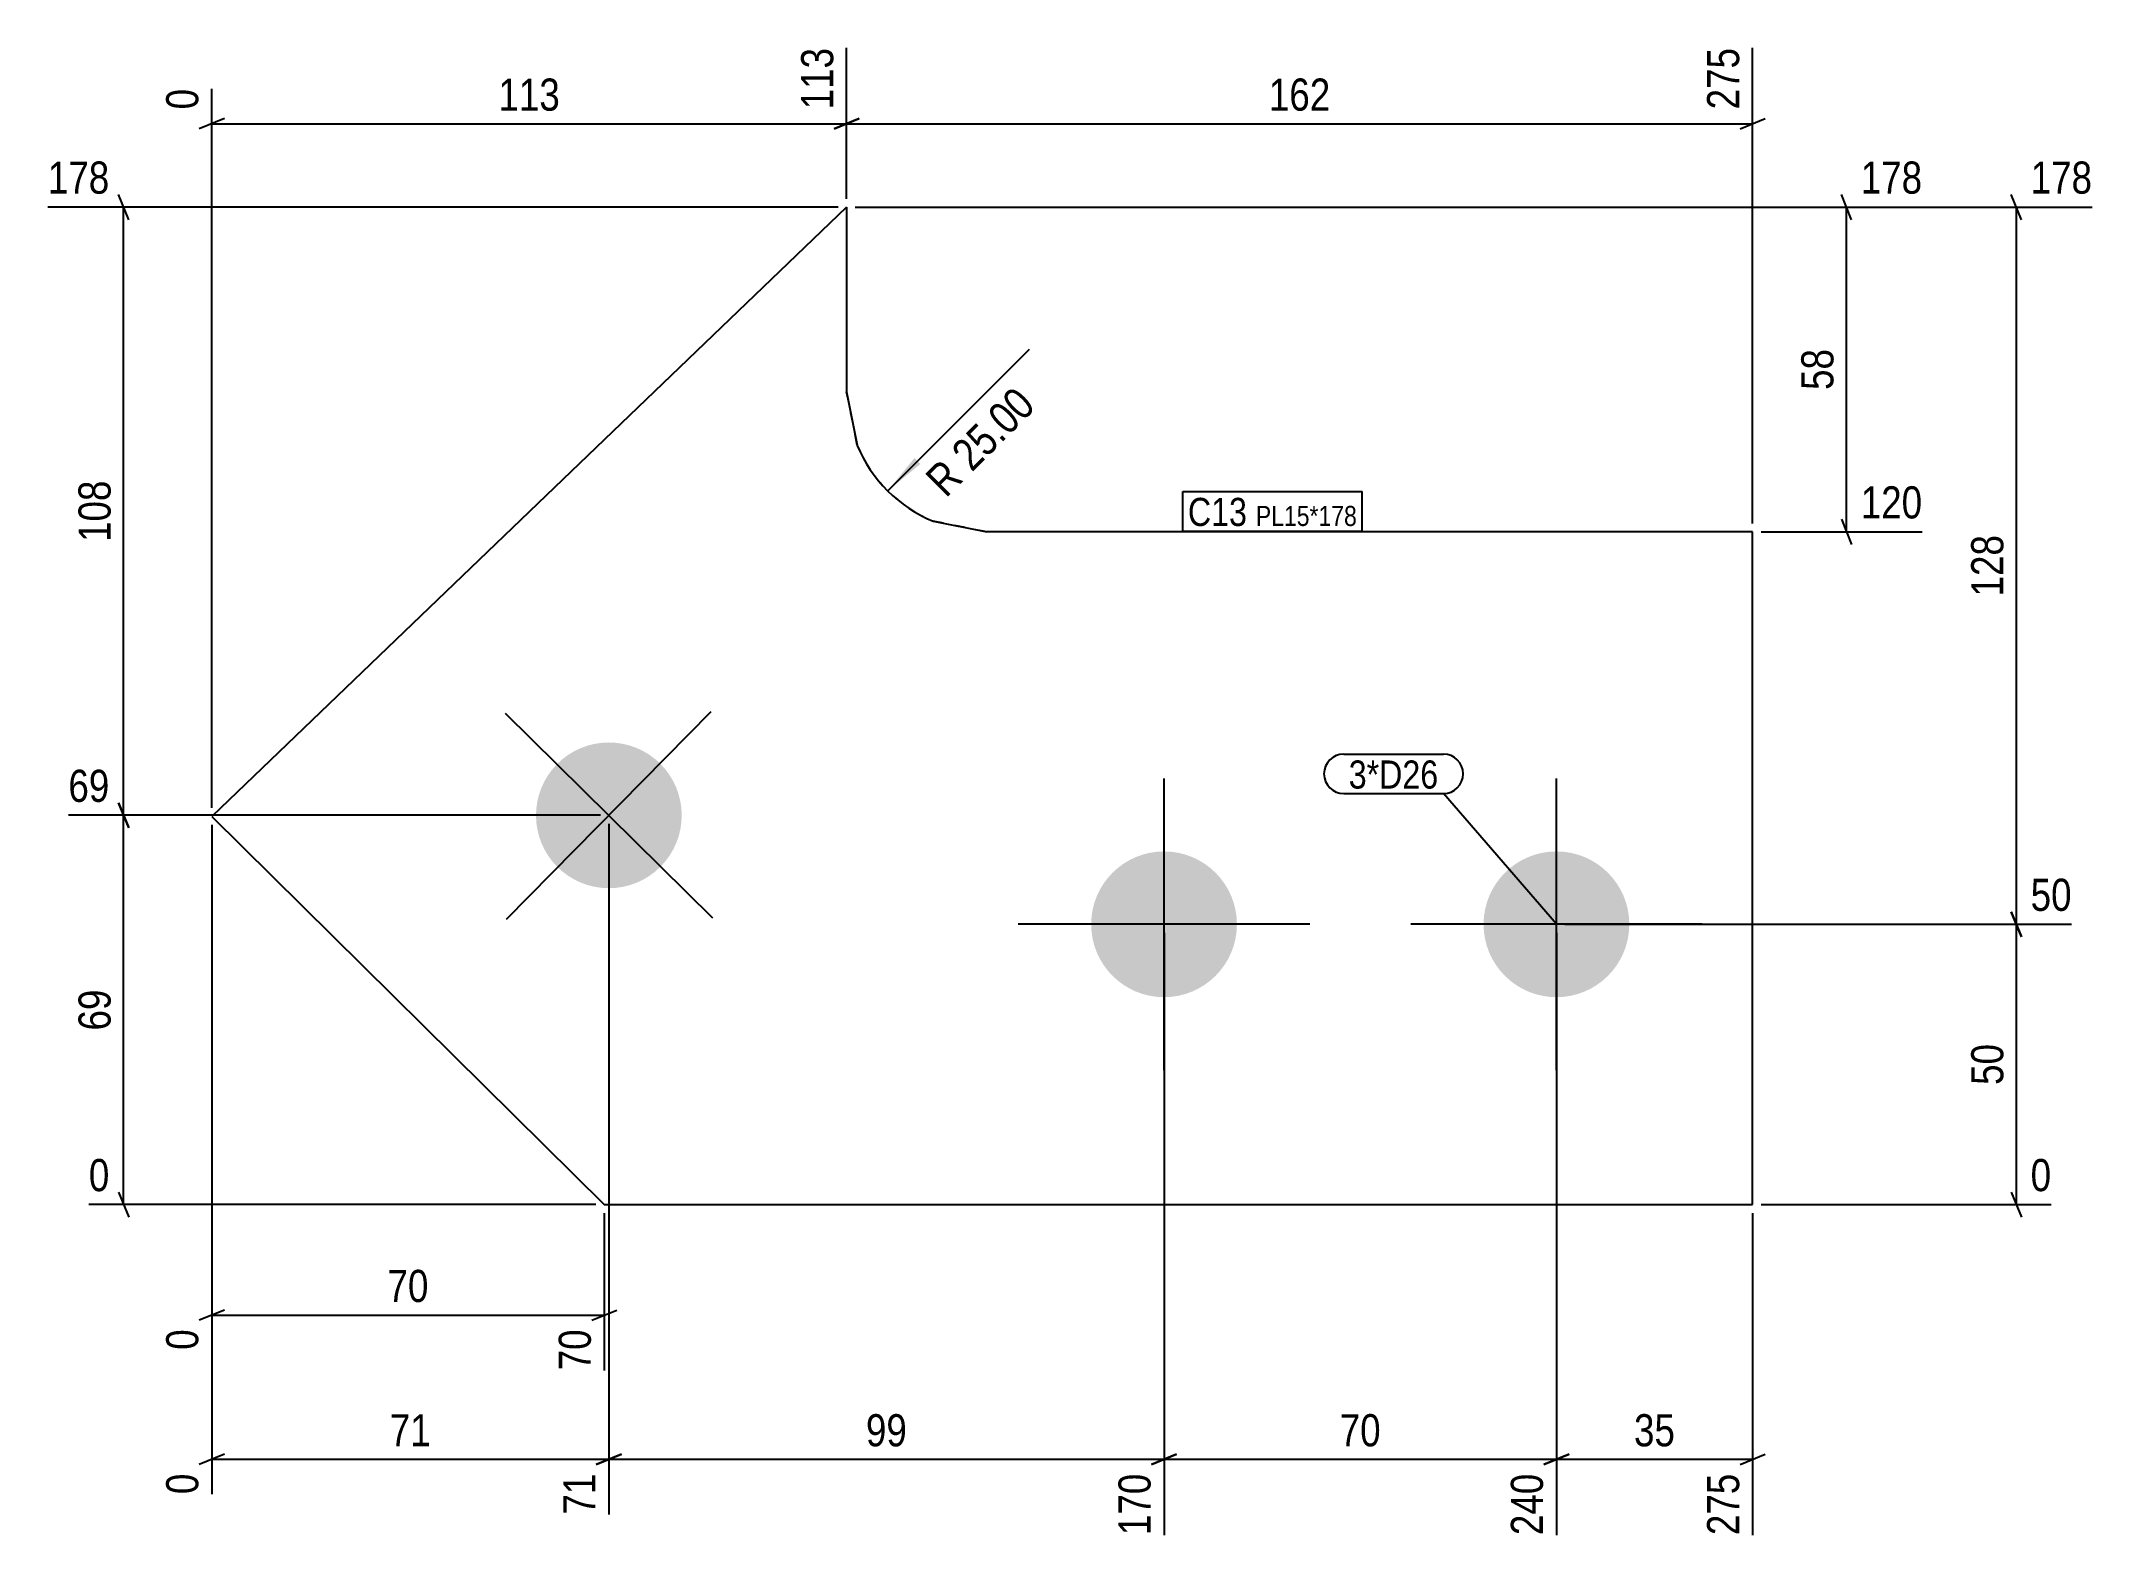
# Model space of a CAD drawing. Header units: millimetres. Extents: x 3 to 370, y 3 to 271.
import ezdxf

# ---------------------------------------------------------------- set-up
doc = ezdxf.new("R2010")
doc.units = ezdxf.units.MM
doc.linetypes.add('DXK_LINE_DOT2', pattern=[3.9198, 1.9599, -1.9599])
for name, color, linetype in [('MÅLSÆTNING', 7, 'Continuous'), ('STÅL', 7, 'Continuous'), ('TEKST', 7, 'Continuous')]:
    doc.layers.add(name, color=color, linetype=linetype)
doc.styles.add('Arial Narrow', font='ARIALN.TTF', dxfattribs={"height": 0.2})

msp = doc.modelspace()

# ---------------------------------------------------------------- hatches: boundary and pattern name
at = {"layer": 'MÅLSÆTNING', "linetype": 'Continuous'}
msp.add_hatch(color=7, dxfattribs=at).paths.add_polyline_path([(160.15, 195.55), (154.32, 190.78), (159.09, 196.61)])
at = {"layer": 'STÅL', "linetype": 'Continuous'}
for points in [[(95.32, 142.01, -1), (113.83, 123.76, -1)], [(190.62, 113.45, -1), (216.62, 113.45, -1)], [(260.62, 113.45, -1), (286.62, 113.45, -1)]]:
    msp.add_hatch(color=3, dxfattribs=at).paths.add_polyline_path(points)

# ---------------------------------------------------------------- linework, layer by layer
at = {"layer": 'MÅLSÆTNING', "color": 7, "linetype": 'Continuous'}
for p, q in [((147, 242.88), (147, 269.78)), ((147, 242.88), (147, 269.78)), ((308.62, 184.95), (308.62, 269.78)), ((33.73, 134.2), (33.73, 262.46)), ((35.98, 257.16), (31.48, 255.36)), ((149.25, 257.16), (144.75, 255.36)), ((144.75, 255.36), (149.25, 257.16)), ((306.37, 255.36), (310.87, 257.16)), ((33.73, 256.26), (147, 256.26)), ((147, 256.26), (308.62, 256.26)), ((18.92, 239.13), (17.12, 243.63)), ((326.26, 239.13), (324.46, 243.63)), ((356.57, 239.13), (354.77, 243.63)), ((145.5, 241.38), (4.5, 241.38)), ((18.02, 132.89), (18.02, 241.38)), ((148.5, 241.38), (338.88, 241.38)), ((325.36, 183.45), (325.36, 241.38)), ((355.67, 113.45), (355.67, 241.38)), ((154.32, 190.78), (179.59, 216.05)), ((324.46, 185.7), (326.26, 181.2)), ((310.12, 183.45), (338.88, 183.45)), ((103.08, 132.89), (8.16, 132.89)), ((103.08, 132.89), (8.16, 132.89)), ((17.12, 135.14), (18.92, 130.64)), ((18.92, 130.64), (17.12, 135.14)), ((18.02, 63.45), (18.02, 132.89)), ((33.73, 131.2), (33.73, 11.81)), ((33.73, 131.2), (33.73, 37.55)), ((104.58, 131.39), (104.58, 8.16)), ((104.58, 131.39), (104.58, 8.16)), ((354.77, 115.7), (356.57, 111.2)), ((356.57, 111.2), (354.77, 115.7)), ((203.62, 111.95), (203.62, 4.5)), ((203.62, 111.95), (203.62, 4.5)), ((273.62, 111.95), (273.62, 4.5)), ((273.62, 111.95), (273.62, 4.5)), ((275.12, 113.45), (365.53, 113.45)), ((275.12, 113.45), (365.53, 113.45)), ((355.67, 63.45), (355.67, 113.45)), ((102.26, 63.45), (11.81, 63.45)), ((17.12, 65.7), (18.92, 61.2)), ((310.12, 63.45), (361.87, 63.45)), ((354.77, 65.7), (356.57, 61.2)), ((103.76, 61.95), (103.76, 33.89)), ((308.62, 61.95), (308.62, 4.5)), ((35.98, 44.65), (31.48, 42.85)), ((101.51, 42.85), (106.01, 44.65)), ((33.73, 43.75), (103.76, 43.75)), ((35.98, 18.92), (31.48, 17.12)), ((106.83, 18.92), (102.33, 17.12)), ((102.33, 17.12), (106.83, 18.92)), ((205.87, 18.92), (201.37, 17.12)), ((201.37, 17.12), (205.87, 18.92)), ((275.87, 18.92), (271.37, 17.12)), ((271.37, 17.12), (275.87, 18.92)), ((306.37, 17.12), (310.87, 18.92)), ((33.73, 18.02), (104.58, 18.02)), ((104.58, 18.02), (203.62, 18.02)), ((203.62, 18.02), (273.62, 18.02)), ((273.62, 18.02), (308.62, 18.02))]:
    msp.add_line(p, q, dxfattribs=at)
msp.add_arc((171.99, 208.45), 25, 202.4974, 247.4991, dxfattribs=at)
at = {"layer": 'STÅL', "color": 2, "linetype": 'Continuous'}
for p, q in [((147, 241.38), (33.73, 132.7)), ((147, 241.38), (146.99, 208.45)), ((146.99, 208.45), (148.9, 198.89)), ((162.43, 185.36), (171.99, 183.45)), ((308.62, 183.45), (171.99, 183.45)), ((308.62, 63.45), (308.62, 183.45)), ((33.73, 132.7), (103.76, 63.45)), ((103.76, 63.45), (308.62, 63.45))]:
    msp.add_line(p, q, dxfattribs=at)
at = {"layer": 'STÅL', "color": 7, "linetype": 'DXK_LINE_DOT2'}
for p, q in [((148.9, 198.89), (146.99, 208.45)), ((171.99, 183.45), (162.43, 185.36))]:
    msp.add_line(p, q, dxfattribs=at)
at = {"layer": 'STÅL', "color": 3, "linetype": 'Continuous'}
for p, q in [((86.07, 151.14), (123.09, 114.63)), ((86.32, 114.37), (122.83, 151.4)), ((203.62, 87.45), (203.62, 139.45)), ((273.62, 87.45), (273.62, 139.45)), ((229.62, 113.45), (177.62, 113.45)), ((299.62, 113.45), (247.62, 113.45))]:
    msp.add_line(p, q, dxfattribs=at)
at = {"layer": 'STÅL', "color": 2, "linetype": 'Continuous'}
msp.add_arc((171.99, 208.45), 25, 202.4974, 247.4991, dxfattribs=at)
at = {"layer": 'STÅL', "color": 7, "linetype": 'DXK_LINE_DOT2'}
msp.add_arc((171.99, 208.45), 25, 202.4974, 247.4991, dxfattribs=at)

# ---------------------------------------------------------------- wipeouts: each hides what was drawn before it
at = {"color": 0}
msp.add_wipeout([(252.55, 137.66), (252.55, 142.91), (236.57, 142.91), (236.57, 137.66)], dxfattribs=at).dxf.layer = 'TEKST'

# ---------------------------------------------------------------- next in the draw order: wipeouts: each hides what was drawn before it
at = {"color": 0, "linetype": 'Continuous'}
for points in [[(145.8, 270.98), (137.4, 270.98), (137.4, 257.61), (145.8, 257.61)], [(307.42, 270.98), (299.02, 270.98), (299.02, 257.61), (307.42, 257.61)], [(32.53, 263.66), (24.13, 263.66), (24.13, 257.61), (32.53, 257.61)], [(16.67, 242.58), (16.67, 250.98), (3.3, 250.98), (3.3, 242.58)], [(340.08, 242.58), (340.08, 250.98), (326.71, 250.98), (326.71, 242.58)], [(340.08, 184.65), (340.08, 193.05), (326.71, 193.05), (326.71, 184.65)], [(16.67, 134.09), (16.67, 142.49), (6.96, 142.49), (6.96, 134.09)], [(366.73, 114.65), (366.73, 123.05), (357.02, 123.05), (357.02, 114.65)], [(16.67, 64.65), (16.67, 73.05), (10.61, 73.05), (10.61, 64.65)], [(363.07, 64.65), (363.07, 73.05), (357.02, 73.05), (357.02, 64.65)], [(32.53, 42.4), (24.13, 42.4), (24.13, 36.35), (32.53, 36.35)], [(102.56, 42.4), (94.16, 42.4), (94.16, 32.69), (102.56, 32.69)], [(32.53, 16.67), (24.13, 16.67), (24.13, 10.61), (32.53, 10.61)], [(103.38, 16.67), (94.98, 16.67), (94.98, 6.96), (103.38, 6.96)], [(202.42, 16.67), (194.02, 16.67), (194.02, 3.3), (202.42, 3.3)], [(272.42, 16.67), (264.02, 16.67), (264.02, 3.3), (272.42, 3.3)], [(307.42, 16.67), (299.02, 16.67), (299.02, 3.3), (307.42, 3.3)]]:
    msp.add_wipeout(points, dxfattribs=at).dxf.layer = 'MÅLSÆTNING'
at = {"color": 0}
for points, layer in [([(97.05, 257.38), (97.05, 265.78), (83.68, 265.78), (83.68, 257.38)], 'MÅLSÆTNING'), ([(234.49, 257.38), (234.49, 265.78), (221.12, 265.78), (221.12, 257.38)], 'MÅLSÆTNING'), ([(324.23, 217.27), (315.83, 217.27), (315.83, 207.56), (324.23, 207.56)], 'MÅLSÆTNING'), ([(182.68, 205.67), (176.74, 211.61), (158.76, 193.63), (164.7, 187.69)], 'MÅLSÆTNING'), ([(16.89, 193.82), (8.49, 193.82), (8.49, 180.45), (16.89, 180.45)], 'MÅLSÆTNING'), ([(354.54, 184.1), (346.14, 184.1), (346.14, 170.73), (354.54, 170.73)], 'MÅLSÆTNING'), ([(16.89, 103.03), (8.49, 103.03), (8.49, 93.31), (16.89, 93.31)], 'MÅLSÆTNING'), ([(354.54, 93.31), (346.14, 93.31), (346.14, 83.6), (354.54, 83.6)], 'MÅLSÆTNING'), ([(73.6, 44.88), (73.6, 53.28), (63.89, 53.28), (63.89, 44.88)], 'MÅLSÆTNING'), ([(74.01, 19.14), (74.01, 27.54), (64.3, 27.54), (64.3, 19.14)], 'MÅLSÆTNING'), ([(158.95, 19.14), (158.95, 27.54), (149.24, 27.54), (149.24, 19.14)], 'MÅLSÆTNING'), ([(243.48, 19.14), (243.48, 27.54), (233.76, 27.54), (233.76, 19.14)], 'MÅLSÆTNING'), ([(295.98, 19.14), (295.98, 27.54), (286.26, 27.54), (286.26, 19.14)], 'MÅLSÆTNING'), ([(218.43, 184.5), (218.43, 189.75), (207.88, 189.75), (207.88, 184.5)], 'TEKST'), ([(252.55, 137.66), (252.55, 142.91), (236.57, 142.91), (236.57, 137.66)], 'TEKST')]:
    msp.add_wipeout(points, dxfattribs=at).dxf.layer = layer

# ---------------------------------------------------------------- next in the draw order: linework, layer by layer
at = {"layer": 'MÅLSÆTNING', "color": 7, "linetype": 'Continuous'}
msp.add_line((148.5, 241.38), (369.19, 241.38), dxfattribs=at)
at = {"layer": 'TEKST', "color": 7, "linetype": 'Continuous'}
for p, q in [((235.67, 143.81), (253.45, 143.81)), ((235.67, 136.76), (253.45, 136.76)), ((273.62, 113.45), (253.45, 136.76))]:
    msp.add_line(p, q, dxfattribs=at)
for centre, start, end in [((235.67, 140.29), 90, 270), ((253.45, 140.29), 270, 90)]:
    msp.add_arc(centre, 3.52, start, end, dxfattribs=at)

# ---------------------------------------------------------------- next in the draw order: texts
at = {"layer": 'MÅLSÆTNING', "color": 3, "linetype": 'Continuous', "style": 'Arial Narrow'}
for s, height, p in [('113', 5.727, (144.6, 258.81)), ('275', 5.727, (306.22, 258.81)), ('0', 5.73, (31.33, 258.81)), ('0', 5.73, (31.33, 37.55)), ('70', 5.727, (101.36, 33.89)), ('0', 5.73, (31.33, 11.81)), ('71', 5.727, (102.18, 8.16)), ('170', 5.727, (201.22, 4.5)), ('240', 5.727, (271.22, 4.5)), ('275', 5.727, (306.22, 4.5))]:
    msp.add_text(s, height=height, rotation=90.0002, dxfattribs=at).set_placement(p)
at = {"layer": 'MÅLSÆTNING', "color": 3, "style": 'Arial Narrow'}
for s, p in [('113', (84.88, 258.58)), ('162', (222.32, 258.58)), ('70', (65.09, 46.08)), ('71', (65.5, 20.34)), ('99', (150.44, 20.34)), ('70', (234.96, 20.34)), ('35', (287.46, 20.34))]:
    msp.add_text(s, height=5.727, dxfattribs=at).set_placement(p)
at = {"layer": 'MÅLSÆTNING', "color": 3, "linetype": 'Continuous', "style": 'Arial Narrow'}
for s, height, p in [('178', 5.727, (4.5, 243.78)), ('178', 5.727, (327.91, 243.78)), ('120', 5.727, (327.91, 185.85)), ('69', 5.727, (8.16, 135.29)), ('50', 5.727, (358.22, 115.85)), ('0', 5.73, (11.81, 65.85)), ('0', 5.73, (358.22, 65.85))]:
    msp.add_text(s, height=height, dxfattribs=at).set_placement(p)
at = {"layer": 'MÅLSÆTNING', "color": 3, "style": 'Arial Narrow'}
for s, rotation, p in [('58', 90.0002, (323.03, 208.76)), ('R 25.00', 45.0001, (164.7, 189.38)), ('108', 90.0002, (15.69, 181.65)), ('128', 90.0002, (353.34, 171.93)), ('69', 90.0002, (15.69, 94.51)), ('50', 90.0002, (353.34, 84.8))]:
    msp.add_text(s, height=5.727, rotation=rotation, dxfattribs=at).set_placement(p)
at = {"layer": 'TEKST', "color": 3, "style": 'Arial Narrow'}
msp.add_text('3*D26', height=5.011, dxfattribs=at).set_placement((236.57, 137.66))

# ---------------------------------------------------------------- next in the draw order: wipeouts: each hides what was drawn before it
at = {"color": 0}
msp.add_wipeout([(218.43, 184.5), (218.43, 189.75), (207.88, 189.75), (207.88, 184.5)], dxfattribs=at).dxf.layer = 'TEKST'

# ---------------------------------------------------------------- next in the draw order: linework, layer by layer
at = {"layer": 'TEKST', "color": 7, "linetype": 'Continuous'}
for p, q in [((206.98, 190.65), (238.95, 190.65)), ((206.98, 183.6), (206.98, 190.65))]:
    msp.add_line(p, q, dxfattribs=at)

# ---------------------------------------------------------------- next in the draw order: texts
at = {"layer": 'TEKST', "color": 3, "style": 'Arial Narrow'}
msp.add_text('C13', height=5.011, dxfattribs=at).set_placement((207.88, 184.5))

# ---------------------------------------------------------------- next in the draw order: wipeouts: each hides what was drawn before it
at = {"color": 0, "linetype": 'Continuous'}
msp.add_wipeout([(370.39, 242.58), (370.39, 250.98), (357.02, 250.98), (357.02, 242.58)], dxfattribs=at).dxf.layer = 'MÅLSÆTNING'
at = {"color": 0}
msp.add_wipeout([(238.05, 184.5), (238.05, 188.25), (220, 188.25), (220, 184.5)], dxfattribs=at).dxf.layer = 'TEKST'

# ---------------------------------------------------------------- next in the draw order: texts
at = {"layer": 'MÅLSÆTNING', "color": 3, "linetype": 'Continuous', "style": 'Arial Narrow'}
msp.add_text('178', height=5.727, dxfattribs=at).set_placement((358.22, 243.78))

# ---------------------------------------------------------------- next in the draw order: wipeouts: each hides what was drawn before it
at = {"color": 0}
msp.add_wipeout([(238.05, 184.5), (238.05, 188.25), (220, 188.25), (220, 184.5)], dxfattribs=at).dxf.layer = 'TEKST'

# ---------------------------------------------------------------- next in the draw order: linework, layer by layer
at = {"layer": 'TEKST', "color": 7, "linetype": 'Continuous'}
for p, q in [((238.95, 183.6), (238.95, 190.65)), ((206.98, 183.6), (238.95, 183.6))]:
    msp.add_line(p, q, dxfattribs=at)

# ---------------------------------------------------------------- next in the draw order: texts
at = {"layer": 'TEKST', "color": 3, "style": 'Arial Narrow'}
msp.add_text('PL15*178', height=3.579, dxfattribs=at).set_placement((220, 184.5))

doc.saveas('drawing.dxf')
